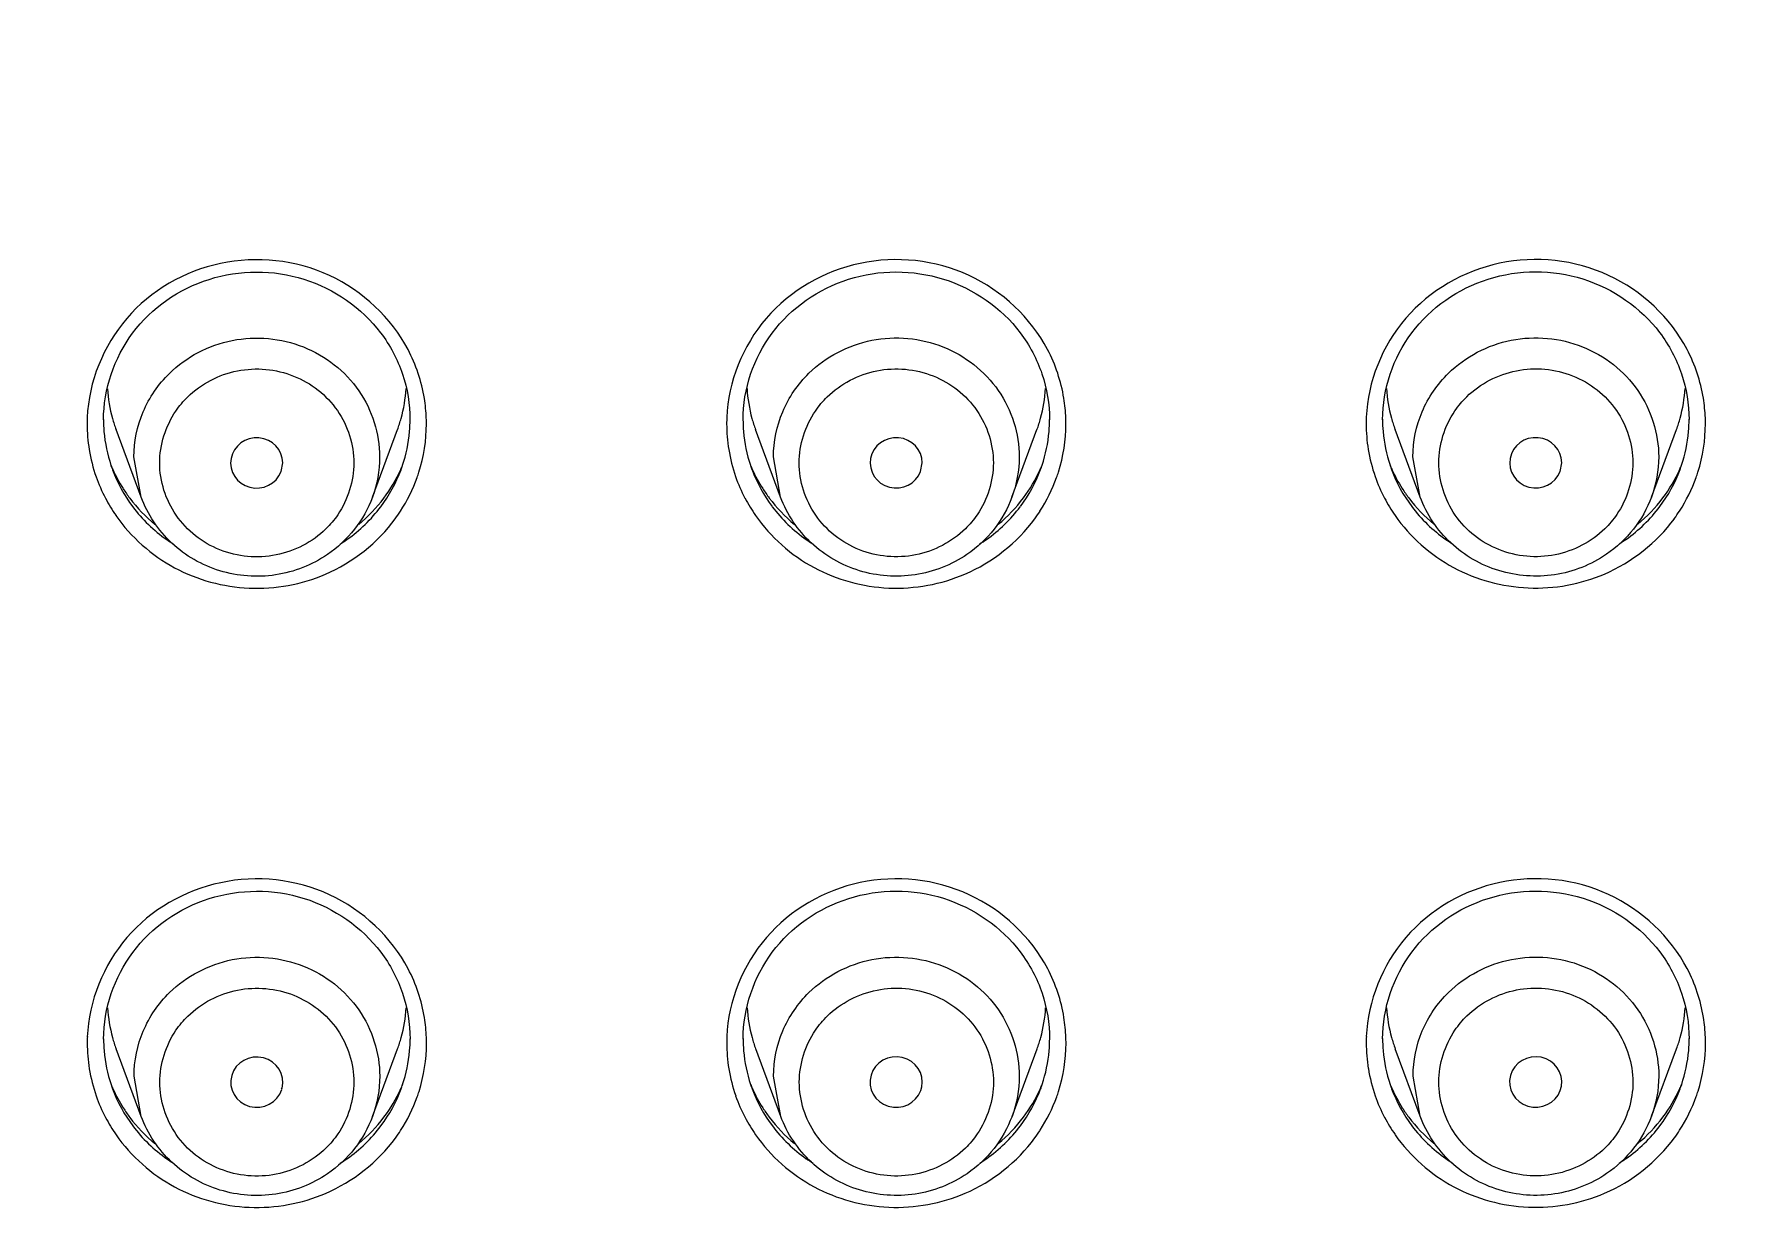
# Model space of a CAD drawing. Extents: x 4680 to 5808, y -3 to 824.
# Drawn here: x 5225.17 to 5244.88, y 532.68 to 546.37 of the extents above; entities that cross this region are included whole.
import ezdxf

# ---------------------------------------------------------------- set-up
doc = ezdxf.new("R2010")
doc.units = 0
doc.header["$LTSCALE"] = 4
doc.header["$MEASUREMENT"] = 0
for name, color, linetype in [('F3A55-R01_DXF_CONTINUOUS_LINE', 7, 'CONTINUOUS'), ('F3A55-R02_DXF_CONTINUOUS_LINE', 7, 'CONTINUOUS'), ('F3A55-R05_DXF_CONTINUOUS_LINE', 7, 'CONTINUOUS')]:
    doc.layers.add(name, color=color, linetype=linetype)

msp = doc.modelspace()

# ---------------------------------------------------------------- linework, layer by layer
at = {"layer": 'F3A55-R01_DXF_CONTINUOUS_LINE', "color": 9, "linetype": 'Continuous'}
for points, knots in [([(5208.603, 604.42), (5212.915, 603.719), (5221.405, 601.45), (5233.139, 595.564), (5243.376, 587.456), (5251.664, 577.468), (5257.642, 566.031), (5261.049, 553.636), (5261.733, 540.831), (5260.353, 532.385), (5259.226, 528.295)], [0, 0, 0, 0, 0.127243, 0.253926, 0.379839, 0.504913, 0.62922, 0.752956, 0.876436, 1, 1, 1, 1]), ([(5260.701, 541.59), (5260.702, 548.649), (5258.08, 562.95), (5246.804, 581.613), (5229.646, 595.364), (5215.659, 600.149), (5208.494, 601.312)], [0, 0, 0, 0, 0.246653, 0.495135, 0.746378, 1, 1, 1, 1]), ([(5136.653, 541.394), (5136.652, 545.286), (5137.446, 553.103), (5140.973, 564.353), (5146.701, 574.72), (5154.403, 583.801), (5163.787, 591.248), (5178.025, 598.619), (5198.143, 602.507), (5218.262, 598.624), (5232.504, 591.262), (5241.888, 583.814), (5249.597, 574.74), (5255.327, 564.374), (5258.858, 553.126), (5259.654, 545.309), (5259.654, 541.417)], [0, 0, 0, 0, 0.061575, 0.123304, 0.185315, 0.247693, 0.310467, 0.373601, 0.500005, 0.626397, 0.689539, 0.752312, 0.814687, 0.876699, 0.938429, 1, 1, 1, 1]), ([(5258.614, 543.436), (5258.44, 548.283), (5256.829, 557.997), (5250.79, 571.486), (5241.516, 583.112), (5233.571, 589.131), (5229.295, 591.616)], [0, 0, 0, 0, 0.247793, 0.496678, 0.747332, 1, 1, 1, 1]), ([(5225.799, 489.572), (5230.801, 492.071), (5240.126, 498.459), (5250.827, 511.473), (5257.376, 526.874), (5258.607, 537.96), (5258.416, 543.43)], [0, 0, 0, 0, 0.252968, 0.503673, 0.752384, 1, 1, 1, 1]), ([(5225.89, 489.351), (5230.913, 491.859), (5240.276, 498.274), (5251.015, 511.345), (5257.584, 526.812), (5258.811, 537.944), (5258.614, 543.436)], [0, 0, 0, 0, 0.252969, 0.503672, 0.752383, 1, 1, 1, 1]), ([(5259.655, 541.417), (5259.649, 535.999), (5258.107, 525.076), (5251.295, 509.985), (5240.55, 497.244), (5231.295, 490.973), (5226.346, 488.495)], [0, 0, 0, 0, 0.247599, 0.496353, 0.747078, 1, 1, 1, 1])]:
    msp.add_open_spline(points, degree=3, knots=knots, dxfattribs=at)
at = {"layer": 'F3A55-R02_DXF_CONTINUOUS_LINE', "color": 7, "linetype": 'Continuous'}
for p, q in [((5226.083, 541.327), (5226.083, 541.327)), ((5229.421, 541.327), (5229.421, 541.328)), ((5233.483, 541.329), (5233.483, 541.328)), ((5236.821, 541.328), (5236.821, 541.329)), ((5240.883, 541.33), (5240.883, 541.329)), ((5244.221, 541.329), (5244.221, 541.33)), ((5226.084, 534.163), (5226.084, 534.163)), ((5229.422, 534.163), (5229.422, 534.164)), ((5233.484, 534.164), (5233.484, 534.164)), ((5236.822, 534.164), (5236.822, 534.165)), ((5240.884, 534.165), (5240.884, 534.165)), ((5244.222, 534.165), (5244.222, 534.166))]:
    msp.add_line(p, q, dxfattribs=at)
at = {"layer": 'F3A55-R02_DXF_CONTINUOUS_LINE', "color": 9, "linetype": 'Continuous'}
for centre, radius, start, end in [((5227.869, 541.856), 1.846, 2.0953, 9.2557), ((5235.269, 541.857), 1.846, 2.0953, 9.2557), ((5242.669, 541.859), 1.846, 2.0953, 9.2557), ((5227.611, 541.857), 1.822, 177.6268, 180.006), ((5227.879, 541.857), 1.836, 0.009, 2.0923), ((5235.011, 541.858), 1.822, 177.6268, 180.006), ((5235.279, 541.858), 1.836, 0.009, 2.0923), ((5242.411, 541.859), 1.822, 177.6268, 180.006), ((5242.679, 541.859), 1.836, 0.009, 2.0923), ((5227.634, 541.857), 1.845, 180.0194, 189.2553), ((5227.857, 541.859), 1.858, 342.435, 359.9351), ((5235.034, 541.858), 1.845, 180.0194, 189.2553), ((5235.257, 541.86), 1.858, 342.435, 359.9351), ((5242.434, 541.859), 1.845, 180.0194, 189.2553), ((5242.657, 541.861), 1.858, 342.435, 359.9351), ((5227.642, 541.859), 1.853, 189.275, 199.2994), ((5235.042, 541.86), 1.853, 189.275, 199.2994), ((5242.442, 541.861), 1.853, 189.275, 199.2994), ((5227.682, 541.924), 1.707, 200.4686, 216.8922), ((5227.822, 541.924), 1.707, 323.1239, 339.5476), ((5227.87, 541.856), 1.845, 340.3658, 342.4037), ((5235.082, 541.925), 1.707, 200.4686, 216.8922), ((5235.222, 541.925), 1.707, 323.1239, 339.5476), ((5235.27, 541.857), 1.845, 340.3658, 342.4037), ((5242.482, 541.926), 1.707, 200.4686, 216.8922), ((5242.622, 541.926), 1.707, 323.1239, 339.5476), ((5242.67, 541.858), 1.845, 340.3658, 342.4037), ((5227.659, 541.866), 1.872, 199.3123, 207.6564), ((5227.836, 541.87), 1.881, 327.0777, 340.3225), ((5235.059, 541.867), 1.872, 199.3123, 207.6564), ((5235.236, 541.871), 1.881, 327.0777, 340.3225), ((5242.459, 541.868), 1.872, 199.3123, 207.6564), ((5242.636, 541.872), 1.881, 327.0777, 340.3225), ((5227.671, 541.873), 1.885, 207.6802, 214.8175), ((5235.071, 541.874), 1.885, 207.6802, 214.8175), ((5242.471, 541.875), 1.885, 207.6802, 214.8175), ((5227.83, 541.874), 1.889, 323.8226, 327.0761), ((5235.23, 541.875), 1.889, 323.8226, 327.0761), ((5242.63, 541.876), 1.889, 323.8226, 327.0761), ((5227.727, 541.966), 1.768, 234.8854, 237.9281), ((5227.777, 541.966), 1.768, 302.0781, 305.1307), ((5235.127, 541.967), 1.768, 234.8854, 237.9281), ((5235.177, 541.967), 1.768, 302.0781, 305.1307), ((5242.527, 541.968), 1.768, 234.8854, 237.9281), ((5242.577, 541.968), 1.768, 302.0781, 305.1307), ((5227.87, 534.692), 1.846, 2.0953, 9.2557), ((5235.27, 534.693), 1.846, 2.0953, 9.2557), ((5242.67, 534.694), 1.846, 2.0953, 9.2557), ((5227.612, 534.693), 1.822, 177.6268, 180.006), ((5227.635, 534.693), 1.845, 180.0194, 189.2553), ((5227.858, 534.695), 1.858, 342.435, 359.9351), ((5227.88, 534.693), 1.836, 0.009, 2.0923), ((5235.012, 534.694), 1.822, 177.6268, 180.006), ((5235.035, 534.694), 1.845, 180.0194, 189.2553), ((5235.258, 534.696), 1.858, 342.435, 359.9351), ((5235.28, 534.694), 1.836, 0.009, 2.0923), ((5242.412, 534.695), 1.822, 177.6268, 180.006), ((5242.435, 534.695), 1.845, 180.0194, 189.2553), ((5242.658, 534.697), 1.858, 342.435, 359.9351), ((5242.68, 534.695), 1.836, 0.009, 2.0923), ((5227.643, 534.695), 1.853, 189.275, 199.2994), ((5235.043, 534.696), 1.853, 189.275, 199.2994), ((5242.443, 534.697), 1.853, 189.275, 199.2994), ((5227.66, 534.701), 1.872, 199.3123, 207.6564), ((5227.683, 534.76), 1.707, 200.4686, 216.8922), ((5227.823, 534.76), 1.707, 323.1239, 339.5476), ((5227.837, 534.705), 1.881, 327.0777, 340.3225), ((5227.871, 534.692), 1.845, 340.3658, 342.4037), ((5235.06, 534.702), 1.872, 199.3123, 207.6564), ((5235.083, 534.761), 1.707, 200.4686, 216.8922), ((5235.223, 534.761), 1.707, 323.1239, 339.5476), ((5235.237, 534.707), 1.881, 327.0777, 340.3225), ((5235.271, 534.693), 1.845, 340.3658, 342.4037), ((5242.46, 534.703), 1.872, 199.3123, 207.6564), ((5242.483, 534.762), 1.707, 200.4686, 216.8922), ((5242.623, 534.762), 1.707, 323.1239, 339.5476), ((5242.637, 534.708), 1.881, 327.0777, 340.3225), ((5242.671, 534.694), 1.845, 340.3658, 342.4037), ((5227.672, 534.709), 1.885, 207.6802, 214.8175), ((5235.072, 534.71), 1.885, 207.6802, 214.8175), ((5242.472, 534.711), 1.885, 207.6802, 214.8175), ((5227.831, 534.71), 1.889, 323.8226, 327.0761), ((5235.231, 534.711), 1.889, 323.8226, 327.0761), ((5242.631, 534.712), 1.889, 323.8226, 327.0761), ((5227.728, 534.801), 1.768, 234.8854, 237.9281), ((5227.778, 534.802), 1.768, 302.0781, 305.1307), ((5235.128, 534.803), 1.768, 234.8854, 237.9281), ((5235.178, 534.803), 1.768, 302.0781, 305.1307), ((5242.528, 534.804), 1.768, 234.8854, 237.9281), ((5242.578, 534.804), 1.768, 302.0781, 305.1307)]:
    msp.add_arc(centre, radius, start, end, dxfattribs=at)
at = {"layer": 'F3A55-R02_DXF_CONTINUOUS_LINE', "color": 7, "linetype": 'Continuous'}
for centre, radius, start, end in [((5227.631, 541.909), 1.653, 180.0169, 184.9002), ((5227.873, 541.909), 1.653, 355.1159, 359.9993), ((5235.031, 541.91), 1.653, 180.0169, 184.9002), ((5235.273, 541.91), 1.653, 355.1159, 359.9993), ((5242.431, 541.911), 1.653, 180.0169, 184.9002), ((5242.673, 541.911), 1.653, 355.1159, 359.9993), ((5227.66, 541.912), 1.682, 184.9142, 198.5118), ((5227.844, 541.912), 1.682, 341.5044, 355.102), ((5235.06, 541.913), 1.682, 184.9142, 198.5118), ((5235.244, 541.913), 1.682, 341.5044, 355.102), ((5242.46, 541.914), 1.682, 184.9142, 198.5118), ((5242.644, 541.914), 1.682, 341.5044, 355.102), ((5227.645, 541.908), 1.667, 198.5403, 200.3725), ((5227.66, 542.039), 1.727, 202.5446, 204.2339), ((5227.676, 542.047), 1.744, 204.2467, 212.5574), ((5227.823, 542.05), 1.75, 323.1155, 335.7289), ((5227.844, 542.039), 1.727, 335.7594, 337.4716), ((5227.859, 541.908), 1.667, 339.6436, 341.4758), ((5235.045, 541.909), 1.667, 198.5403, 200.3725), ((5235.06, 542.04), 1.727, 202.5446, 204.2339), ((5235.076, 542.048), 1.744, 204.2467, 212.5574), ((5235.223, 542.051), 1.75, 323.1155, 335.7289), ((5235.244, 542.04), 1.727, 335.7594, 337.4716), ((5235.259, 541.909), 1.667, 339.6436, 341.4758), ((5242.445, 541.91), 1.667, 198.5403, 200.3725), ((5242.46, 542.041), 1.727, 202.5446, 204.2339), ((5242.476, 542.049), 1.744, 204.2467, 212.5574), ((5242.623, 542.052), 1.75, 323.1155, 335.7289), ((5242.644, 542.042), 1.727, 335.7594, 337.4716), ((5242.659, 541.91), 1.667, 339.6436, 341.4758), ((5227.682, 542.05), 1.751, 212.5558, 216.9072), ((5235.082, 542.052), 1.751, 212.5558, 216.9072), ((5242.482, 542.053), 1.751, 212.5558, 216.9072), ((5227.715, 542.078), 1.794, 216.9687, 230.461), ((5227.789, 542.078), 1.794, 309.5483, 323.0474), ((5235.115, 542.079), 1.794, 216.9687, 230.461), ((5235.189, 542.079), 1.794, 309.5483, 323.0474), ((5242.515, 542.08), 1.794, 216.9687, 230.461), ((5242.589, 542.08), 1.794, 309.5483, 323.0474), ((5227.632, 534.745), 1.653, 180.0169, 184.9002), ((5227.661, 534.747), 1.682, 184.9142, 198.5118), ((5227.845, 534.747), 1.682, 341.5044, 355.102), ((5227.874, 534.745), 1.653, 355.1159, 359.9993), ((5235.032, 534.746), 1.653, 180.0169, 184.9002), ((5235.061, 534.749), 1.682, 184.9142, 198.5118), ((5235.245, 534.749), 1.682, 341.5044, 355.102), ((5235.274, 534.746), 1.653, 355.1159, 359.9993), ((5242.432, 534.747), 1.653, 180.0169, 184.9002), ((5242.461, 534.75), 1.682, 184.9142, 198.5118), ((5242.645, 534.75), 1.682, 341.5044, 355.102), ((5242.674, 534.747), 1.653, 355.1159, 359.9993), ((5227.646, 534.744), 1.667, 198.5403, 200.3725), ((5227.661, 534.875), 1.727, 202.5446, 204.2339), ((5227.845, 534.875), 1.727, 335.7594, 337.4716), ((5227.86, 534.744), 1.667, 339.6436, 341.4758), ((5235.046, 534.745), 1.667, 198.5403, 200.3725), ((5235.061, 534.876), 1.727, 202.5446, 204.2339), ((5235.245, 534.876), 1.727, 335.7594, 337.4716), ((5235.26, 534.745), 1.667, 339.6436, 341.4758), ((5242.446, 534.746), 1.667, 198.5403, 200.3725), ((5242.461, 534.877), 1.727, 202.5446, 204.2339), ((5242.645, 534.877), 1.727, 335.7594, 337.4716), ((5242.66, 534.746), 1.667, 339.6436, 341.4758), ((5227.677, 534.883), 1.744, 204.2467, 212.5574), ((5227.824, 534.886), 1.75, 323.1155, 335.7289), ((5235.077, 534.884), 1.744, 204.2467, 212.5574), ((5235.224, 534.887), 1.75, 323.1155, 335.7289), ((5242.477, 534.885), 1.744, 204.2467, 212.5574), ((5242.624, 534.888), 1.75, 323.1155, 335.7289), ((5227.683, 534.886), 1.751, 212.5558, 216.9072), ((5227.716, 534.913), 1.794, 216.9687, 230.461), ((5227.79, 534.914), 1.794, 309.5483, 323.0474), ((5235.083, 534.887), 1.751, 212.5558, 216.9072), ((5235.116, 534.915), 1.794, 216.9687, 230.461), ((5235.19, 534.915), 1.794, 309.5483, 323.0474), ((5242.483, 534.888), 1.751, 212.5558, 216.9072), ((5242.516, 534.916), 1.794, 216.9687, 230.461), ((5242.59, 534.916), 1.794, 309.5483, 323.0474)]:
    msp.add_arc(centre, radius, start, end, dxfattribs=at)
at = {"layer": 'F3A55-R02_DXF_CONTINUOUS_LINE', "color": 9, "linetype": 'Continuous'}
for points, knots in [([(5257.231, 541.226), (5257.231, 544.965), (5256.466, 552.473), (5253.073, 563.278), (5247.568, 573.235), (5240.165, 581.954), (5231.151, 589.104), (5220.874, 594.414), (5209.733, 597.681), (5202.003, 598.415), (5198.144, 598.415)], [0, 0, 0, 0, 0.123011, 0.246323, 0.370202, 0.494815, 0.620217, 0.746344, 0.873021, 1, 1, 1, 1]), ([(5198.144, 597.99), (5201.976, 597.991), (5209.652, 597.262), (5220.714, 594.018), (5230.918, 588.746), (5239.868, 581.646), (5247.219, 572.988), (5252.685, 563.102), (5256.054, 552.373), (5256.814, 544.918), (5256.814, 541.205)], [0, 0, 0, 0, 0.126979, 0.253656, 0.379783, 0.505185, 0.629798, 0.753677, 0.876989, 1, 1, 1, 1]), ([(5229.503, 542.717), (5229.309, 543.086), (5228.644, 543.709), (5227.309, 543.85), (5226.145, 543.184), (5225.807, 542.343), (5225.79, 541.932)], [0, 0, 0, 0, 0.249381, 0.502551, 0.753689, 1, 1, 1, 1]), ([(5236.903, 542.718), (5236.709, 543.087), (5236.044, 543.71), (5234.709, 543.851), (5233.545, 543.185), (5233.207, 542.344), (5233.19, 541.933)], [0, 0, 0, 0, 0.249381, 0.502551, 0.753689, 1, 1, 1, 1]), ([(5244.303, 542.719), (5244.109, 543.088), (5243.444, 543.711), (5242.109, 543.852), (5240.945, 543.187), (5240.607, 542.345), (5240.59, 541.934)], [0, 0, 0, 0, 0.249381, 0.502551, 0.753689, 1, 1, 1, 1]), ([(5257.231, 541.226), (5257.232, 537.599), (5256.515, 530.318), (5253.325, 519.814), (5248.138, 510.083), (5241.146, 501.484), (5232.602, 494.325), (5222.817, 488.863), (5212.149, 485.292), (5204.696, 484.257), (5200.958, 484.085)], [0, 0, 0, 0, 0.123071, 0.246424, 0.370316, 0.49491, 0.620269, 0.746349, 0.872998, 1, 1, 1, 1]), ([(5256.814, 541.205), (5256.815, 537.609), (5256.104, 530.388), (5252.944, 519.969), (5247.807, 510.316), (5240.879, 501.783), (5232.414, 494.675), (5222.717, 489.246), (5212.142, 485.689), (5204.753, 484.65), (5201.046, 484.473)], [0, 0, 0, 0, 0.123073, 0.246428, 0.370321, 0.494914, 0.620272, 0.74635, 0.872998, 1, 1, 1, 1]), ([(5226.801, 540.194), (5227.064, 540.053), (5227.662, 539.889), (5228.272, 540.001), (5228.547, 540.119)], [0, 0, 0, 0, 0.499695, 1, 1, 1, 1]), ([(5234.201, 540.195), (5234.464, 540.054), (5235.062, 539.89), (5235.672, 540.002), (5235.947, 540.12)], [0, 0, 0, 0, 0.499695, 1, 1, 1, 1]), ([(5241.601, 540.196), (5241.864, 540.055), (5242.462, 539.891), (5243.072, 540.003), (5243.347, 540.121)], [0, 0, 0, 0, 0.499695, 1, 1, 1, 1]), ([(5229.504, 535.553), (5229.31, 535.921), (5228.645, 536.545), (5227.31, 536.686), (5226.146, 536.02), (5225.808, 535.179), (5225.791, 534.768)], [0, 0, 0, 0, 0.249381, 0.502551, 0.753689, 1, 1, 1, 1]), ([(5236.904, 535.554), (5236.71, 535.922), (5236.045, 536.546), (5234.71, 536.687), (5233.546, 536.021), (5233.208, 535.18), (5233.191, 534.769)], [0, 0, 0, 0, 0.249381, 0.502551, 0.753689, 1, 1, 1, 1]), ([(5244.304, 535.555), (5244.11, 535.924), (5243.445, 536.547), (5242.11, 536.688), (5240.946, 536.022), (5240.608, 535.181), (5240.591, 534.77)], [0, 0, 0, 0, 0.249381, 0.502551, 0.753689, 1, 1, 1, 1]), ([(5226.802, 533.03), (5227.065, 532.889), (5227.663, 532.725), (5228.273, 532.837), (5228.548, 532.955)], [0, 0, 0, 0, 0.499695, 1, 1, 1, 1]), ([(5234.202, 533.031), (5234.465, 532.89), (5235.063, 532.726), (5235.673, 532.838), (5235.948, 532.956)], [0, 0, 0, 0, 0.499695, 1, 1, 1, 1]), ([(5241.602, 533.032), (5241.865, 532.891), (5242.463, 532.727), (5243.073, 532.839), (5243.348, 532.957)], [0, 0, 0, 0, 0.499695, 1, 1, 1, 1]), ([(5250.62, 532.908), (5250.104, 530.071), (5248.574, 524.465), (5244.871, 516.565), (5239.858, 509.373), (5231.62, 500.998), (5218.792, 493.244), (5207.044, 490.677), (5201.139, 490.356)], [0, 0, 0, 0, 0.123276, 0.246976, 0.37126, 0.496205, 0.747178, 1, 1, 1, 1])]:
    msp.add_open_spline(points, degree=3, knots=knots, dxfattribs=at)
at = {"layer": 'F3A55-R02_DXF_CONTINUOUS_LINE', "color": 7, "linetype": 'Continuous'}
for points, knots in [([(5240.779, 541.906), (5240.779, 542.259), (5241.026, 542.992), (5241.972, 543.643), (5243.125, 543.648), (5243.768, 543.202), (5243.985, 542.914)], [0, 0, 0, 0, 0.245001, 0.49554, 0.749435, 1, 1, 1, 1]), ([(5225.979, 541.904), (5225.979, 542.257), (5226.226, 542.99), (5227.172, 543.64), (5228.325, 543.646), (5228.968, 543.2), (5229.185, 542.912)], [0, 0, 0, 0, 0.245001, 0.49554, 0.749435, 1, 1, 1, 1]), ([(5233.379, 541.905), (5233.379, 542.258), (5233.626, 542.991), (5234.572, 543.641), (5235.725, 543.647), (5236.368, 543.201), (5236.585, 542.913)], [0, 0, 0, 0, 0.245001, 0.49554, 0.749435, 1, 1, 1, 1]), ([(5200.612, 483.401), (5204.426, 483.552), (5212.034, 484.563), (5222.935, 488.151), (5232.941, 493.68), (5241.683, 500.952), (5248.842, 509.706), (5254.154, 519.623), (5257.422, 530.338), (5258.157, 537.768), (5258.156, 541.468)], [0, 0, 0, 0, 0.126971, 0.253597, 0.379663, 0.505021, 0.629623, 0.75353, 0.876905, 1, 1, 1, 1]), ([(5225.98, 534.74), (5225.98, 535.093), (5226.227, 535.825), (5227.173, 536.476), (5228.326, 536.482), (5228.969, 536.035), (5229.186, 535.747)], [0, 0, 0, 0, 0.245001, 0.49554, 0.749435, 1, 1, 1, 1]), ([(5233.38, 534.741), (5233.38, 535.094), (5233.627, 535.827), (5234.573, 536.477), (5235.726, 536.483), (5236.369, 536.036), (5236.586, 535.749)], [0, 0, 0, 0, 0.245001, 0.49554, 0.749435, 1, 1, 1, 1]), ([(5240.78, 534.742), (5240.78, 535.095), (5241.027, 535.828), (5241.973, 536.478), (5243.126, 536.484), (5243.769, 536.037), (5243.986, 535.75)], [0, 0, 0, 0, 0.245001, 0.49554, 0.749435, 1, 1, 1, 1])]:
    msp.add_open_spline(points, degree=3, knots=knots, dxfattribs=at)
for points in [[(5229.185, 542.912), (5229.294, 542.768), (5229.38, 542.605), (5229.438, 542.434)], [(5236.585, 542.913), (5236.694, 542.769), (5236.78, 542.606), (5236.838, 542.435)], [(5243.985, 542.914), (5244.094, 542.77), (5244.18, 542.607), (5244.238, 542.437)], [(5229.438, 542.434), (5229.495, 542.265), (5229.525, 542.084), (5229.525, 541.905)], [(5236.838, 542.435), (5236.895, 542.266), (5236.925, 542.085), (5236.925, 541.906)], [(5244.238, 542.437), (5244.295, 542.267), (5244.325, 542.086), (5244.325, 541.907)], [(5229.186, 535.747), (5229.295, 535.604), (5229.381, 535.441), (5229.439, 535.27)], [(5236.586, 535.749), (5236.695, 535.605), (5236.781, 535.442), (5236.839, 535.271)], [(5243.986, 535.75), (5244.095, 535.606), (5244.181, 535.443), (5244.239, 535.272)], [(5229.439, 535.27), (5229.496, 535.101), (5229.526, 534.919), (5229.526, 534.74)], [(5236.839, 535.271), (5236.896, 535.102), (5236.926, 534.92), (5236.926, 534.742)], [(5244.239, 535.272), (5244.296, 535.103), (5244.326, 534.922), (5244.326, 534.743)]]:
    msp.add_open_spline(points, degree=3, dxfattribs=at)
at = {"layer": 'F3A55-R02_DXF_CONTINUOUS_LINE', "color": 9, "linetype": 'Continuous'}
for points in [[(5229.691, 542.153), (5229.659, 542.349), (5229.595, 542.541), (5229.503, 542.717)], [(5237.091, 542.154), (5237.059, 542.35), (5236.995, 542.542), (5236.903, 542.718)], [(5244.491, 542.155), (5244.459, 542.351), (5244.395, 542.544), (5244.303, 542.719)], [(5226.317, 540.899), (5226.426, 540.753), (5226.561, 540.624), (5226.71, 540.519)], [(5228.795, 540.519), (5228.944, 540.624), (5229.078, 540.754), (5229.187, 540.899)], [(5233.717, 540.9), (5233.826, 540.754), (5233.961, 540.625), (5234.11, 540.52)], [(5236.195, 540.52), (5236.344, 540.625), (5236.478, 540.755), (5236.587, 540.9)], [(5241.117, 540.901), (5241.226, 540.755), (5241.361, 540.626), (5241.51, 540.521)], [(5243.595, 540.521), (5243.744, 540.626), (5243.878, 540.756), (5243.987, 540.901)], [(5226.123, 540.796), (5226.296, 540.548), (5226.535, 540.337), (5226.801, 540.194)], [(5228.547, 540.119), (5228.863, 540.254), (5229.152, 540.482), (5229.355, 540.759)], [(5233.523, 540.797), (5233.696, 540.549), (5233.935, 540.338), (5234.201, 540.195)], [(5235.947, 540.12), (5236.263, 540.256), (5236.552, 540.483), (5236.755, 540.76)], [(5240.923, 540.798), (5241.096, 540.55), (5241.335, 540.339), (5241.601, 540.196)], [(5243.347, 540.121), (5243.663, 540.257), (5243.952, 540.484), (5244.155, 540.761)], [(5229.692, 534.989), (5229.66, 535.185), (5229.596, 535.377), (5229.504, 535.553)], [(5237.092, 534.99), (5237.06, 535.186), (5236.996, 535.378), (5236.904, 535.554)], [(5244.492, 534.991), (5244.46, 535.187), (5244.396, 535.379), (5244.304, 535.555)], [(5226.124, 533.632), (5226.297, 533.384), (5226.536, 533.173), (5226.802, 533.03)], [(5226.318, 533.735), (5226.427, 533.589), (5226.562, 533.46), (5226.711, 533.355)], [(5228.796, 533.355), (5228.945, 533.46), (5229.079, 533.59), (5229.188, 533.735)], [(5233.524, 533.633), (5233.697, 533.385), (5233.936, 533.174), (5234.202, 533.031)], [(5233.718, 533.736), (5233.827, 533.59), (5233.962, 533.461), (5234.111, 533.356)], [(5236.196, 533.356), (5236.345, 533.461), (5236.479, 533.591), (5236.588, 533.736)], [(5240.924, 533.634), (5241.097, 533.386), (5241.336, 533.175), (5241.602, 533.032)], [(5241.118, 533.737), (5241.227, 533.591), (5241.362, 533.462), (5241.511, 533.357)], [(5243.348, 532.957), (5243.664, 533.092), (5243.953, 533.32), (5244.156, 533.597)], [(5243.596, 533.357), (5243.745, 533.462), (5243.879, 533.592), (5243.988, 533.737)], [(5228.548, 532.955), (5228.864, 533.09), (5229.153, 533.318), (5229.356, 533.595)], [(5235.948, 532.956), (5236.264, 533.091), (5236.553, 533.319), (5236.756, 533.596)]]:
    msp.add_open_spline(points, degree=3, dxfattribs=at)
at = {"layer": 'F3A55-R05_DXF_CONTINUOUS_LINE', "color": 7, "linetype": 'Continuous'}
for p, q in [((5226.414, 541.009), (5226.124, 541.791)), ((5229.09, 541.009), (5229.38, 541.791)), ((5233.814, 541.01), (5233.524, 541.792)), ((5236.49, 541.01), (5236.78, 541.792)), ((5241.214, 541.011), (5240.924, 541.793)), ((5243.89, 541.011), (5244.18, 541.793)), ((5228.034, 541.306), (5228.052, 541.406)), ((5235.433, 541.307), (5235.452, 541.407)), ((5242.833, 541.307), (5242.852, 541.408)), ((5226.415, 533.845), (5226.125, 534.627)), ((5229.091, 533.845), (5229.381, 534.627)), ((5233.815, 533.846), (5233.525, 534.628)), ((5236.491, 533.846), (5236.781, 534.628)), ((5241.215, 533.847), (5240.925, 534.629)), ((5243.891, 533.847), (5244.181, 534.629)), ((5242.835, 534.145), (5242.849, 534.196)), ((5228.04, 534.159), (5228.044, 534.171)), ((5235.435, 534.144), (5235.448, 534.186))]:
    msp.add_line(p, q, dxfattribs=at)
at = {"layer": 'F3A55-R05_DXF_CONTINUOUS_LINE', "color": 9, "linetype": 'Continuous'}
for p, q in [((5226.414, 541.009), (5226.331, 541.475)), ((5233.814, 541.01), (5233.731, 541.476)), ((5241.214, 541.011), (5241.131, 541.477)), ((5226.415, 533.845), (5226.332, 534.31)), ((5233.815, 533.846), (5233.732, 534.311)), ((5241.215, 533.847), (5241.132, 534.312))]:
    msp.add_line(p, q, dxfattribs=at)
at = {"layer": 'F3A55-R05_DXF_CONTINUOUS_LINE', "color": 7, "linetype": 'Continuous'}
for centre, radius, start, end in [((5235.243, 542.361), 1.639, 344.4804, 356.6962), ((5242.461, 542.362), 1.639, 183.3182, 195.5358), ((5242.643, 542.363), 1.639, 344.4804, 356.6962), ((5227.661, 542.36), 1.639, 183.3182, 195.5358), ((5227.843, 542.36), 1.639, 344.4804, 356.6962), ((5235.061, 542.361), 1.639, 183.3182, 195.5358), ((5227.65, 542.357), 1.627, 195.5407, 200.3712), ((5227.854, 542.357), 1.628, 339.6486, 344.475), ((5235.05, 542.358), 1.628, 195.5417, 200.3679), ((5235.254, 542.358), 1.628, 339.6486, 344.475), ((5242.45, 542.36), 1.628, 195.5417, 200.3679), ((5242.654, 542.36), 1.628, 339.6486, 344.475), ((5227.662, 535.196), 1.639, 183.3182, 195.5358), ((5227.844, 535.196), 1.639, 344.4804, 356.6962), ((5235.062, 535.197), 1.639, 183.3182, 195.5358), ((5235.244, 535.197), 1.639, 344.4804, 356.6962), ((5242.462, 535.198), 1.639, 183.3182, 195.5358), ((5242.644, 535.198), 1.639, 344.4804, 356.6962), ((5227.651, 535.193), 1.628, 195.5417, 200.3679), ((5227.855, 535.193), 1.628, 339.6486, 344.475), ((5235.051, 535.194), 1.628, 195.5417, 200.3679), ((5235.255, 535.194), 1.628, 339.6486, 344.475), ((5242.451, 535.195), 1.628, 195.5417, 200.3679), ((5242.655, 535.195), 1.628, 339.6486, 344.475)]:
    msp.add_arc(centre, radius, start, end, dxfattribs=at)
for centre, major_axis, ratio, start_param, end_param in [((5227.751, 541.406), (0.301, 0), 0.967873, 0, 5.932267), ((5235.151, 541.407), (0.301, 0), 0.967741, 0, 5.930943), ((5242.551, 541.408), (0.301, 0), 0.967616, 0, 5.929872), ((5227.752, 534.242), (0.301, -0.001), 0.967659, -0.240944, 5.996405), ((5235.151, 534.243), (0.302, -0.001), 0.967367, -0.192375, 5.941353), ((5242.551, 534.244), (0.302, -0.002), 0.96701, -0.159179, 5.940869)]:
    msp.add_ellipse(centre, major_axis=major_axis, ratio=ratio, start_param=start_param, end_param=end_param, dxfattribs=at)
at = {"layer": 'F3A55-R05_DXF_CONTINUOUS_LINE', "color": 9, "linetype": 'Continuous'}
for points, knots in [([(5226.741, 542.442), (5226.936, 542.633), (5227.456, 542.905), (5228.318, 542.824), (5228.999, 542.296), (5229.174, 541.743), (5229.174, 541.475)], [0, 0, 0, 0, 0.251321, 0.504345, 0.754245, 1, 1, 1, 1]), ([(5234.141, 542.443), (5234.336, 542.635), (5234.856, 542.906), (5235.718, 542.826), (5236.399, 542.297), (5236.574, 541.744), (5236.574, 541.476)], [0, 0, 0, 0, 0.251321, 0.504345, 0.754245, 1, 1, 1, 1]), ([(5241.541, 542.444), (5241.736, 542.636), (5242.256, 542.907), (5243.118, 542.827), (5243.799, 542.298), (5243.974, 541.745), (5243.974, 541.477)], [0, 0, 0, 0, 0.251321, 0.504345, 0.754245, 1, 1, 1, 1]), ([(5226.953, 542.17), (5227.108, 542.321), (5227.518, 542.536), (5228.199, 542.472), (5228.737, 542.055), (5228.875, 541.618), (5228.875, 541.406)], [0, 0, 0, 0, 0.251337, 0.504345, 0.754229, 1, 1, 1, 1]), ([(5234.353, 542.171), (5234.508, 542.322), (5234.918, 542.537), (5235.599, 542.473), (5236.137, 542.056), (5236.275, 541.619), (5236.275, 541.407)], [0, 0, 0, 0, 0.251337, 0.504345, 0.754229, 1, 1, 1, 1]), ([(5241.753, 542.172), (5241.908, 542.323), (5242.318, 542.538), (5242.999, 542.474), (5243.537, 542.057), (5243.675, 541.62), (5243.675, 541.408)], [0, 0, 0, 0, 0.251337, 0.504345, 0.754229, 1, 1, 1, 1]), ([(5226.331, 541.475), (5226.331, 541.652), (5226.404, 542.013), (5226.613, 542.316), (5226.741, 542.442)], [0, 0, 0, 0, 0.497793, 1, 1, 1, 1]), ([(5233.731, 541.476), (5233.731, 541.653), (5233.804, 542.014), (5234.013, 542.317), (5234.141, 542.443)], [0, 0, 0, 0, 0.497793, 1, 1, 1, 1]), ([(5241.131, 541.477), (5241.131, 541.654), (5241.204, 542.015), (5241.413, 542.318), (5241.541, 542.444)], [0, 0, 0, 0, 0.497793, 1, 1, 1, 1]), ([(5226.629, 541.406), (5226.629, 541.615), (5226.721, 541.905), (5226.902, 542.12), (5226.953, 542.17)], [0, 0, 0, 0, 0.745726, 1, 1, 1, 1]), ([(5234.029, 541.407), (5234.029, 541.616), (5234.121, 541.906), (5234.302, 542.121), (5234.353, 542.171)], [0, 0, 0, 0, 0.745726, 1, 1, 1, 1]), ([(5241.429, 541.408), (5241.429, 541.617), (5241.521, 541.907), (5241.702, 542.122), (5241.753, 542.172)], [0, 0, 0, 0, 0.745726, 1, 1, 1, 1]), ([(5228.551, 540.642), (5228.396, 540.491), (5227.986, 540.277), (5227.305, 540.34), (5226.767, 540.758), (5226.629, 541.195), (5226.629, 541.406)], [0, 0, 0, 0, 0.251337, 0.504345, 0.754229, 1, 1, 1, 1]), ([(5228.875, 541.406), (5228.875, 541.197), (5228.784, 540.907), (5228.602, 540.692), (5228.551, 540.642)], [0, 0, 0, 0, 0.745726, 1, 1, 1, 1]), ([(5235.951, 540.644), (5235.796, 540.492), (5235.386, 540.278), (5234.705, 540.341), (5234.167, 540.759), (5234.029, 541.196), (5234.029, 541.407)], [0, 0, 0, 0, 0.251337, 0.504345, 0.754229, 1, 1, 1, 1]), ([(5236.275, 541.407), (5236.275, 541.198), (5236.184, 540.908), (5236.002, 540.693), (5235.951, 540.644)], [0, 0, 0, 0, 0.745726, 1, 1, 1, 1]), ([(5243.351, 540.645), (5243.196, 540.493), (5242.786, 540.279), (5242.105, 540.342), (5241.567, 540.76), (5241.429, 541.197), (5241.429, 541.408)], [0, 0, 0, 0, 0.251337, 0.504345, 0.754229, 1, 1, 1, 1]), ([(5243.675, 541.408), (5243.675, 541.199), (5243.584, 540.91), (5243.402, 540.695), (5243.351, 540.645)], [0, 0, 0, 0, 0.745726, 1, 1, 1, 1]), ([(5226.742, 535.278), (5226.937, 535.469), (5227.457, 535.741), (5228.319, 535.66), (5229, 535.132), (5229.175, 534.578), (5229.175, 534.311)], [0, 0, 0, 0, 0.251321, 0.504345, 0.754245, 1, 1, 1, 1]), ([(5234.142, 535.279), (5234.337, 535.47), (5234.857, 535.742), (5235.719, 535.661), (5236.4, 535.133), (5236.575, 534.58), (5236.575, 534.312)], [0, 0, 0, 0, 0.251321, 0.504345, 0.754245, 1, 1, 1, 1]), ([(5241.542, 535.28), (5241.737, 535.471), (5242.257, 535.743), (5243.119, 535.662), (5243.8, 535.134), (5243.975, 534.581), (5243.975, 534.313)], [0, 0, 0, 0, 0.251321, 0.504345, 0.754245, 1, 1, 1, 1]), ([(5226.332, 534.31), (5226.332, 534.488), (5226.405, 534.849), (5226.614, 535.152), (5226.742, 535.278)], [0, 0, 0, 0, 0.497793, 1, 1, 1, 1]), ([(5226.954, 535.006), (5227.109, 535.157), (5227.519, 535.371), (5228.2, 535.308), (5228.738, 534.89), (5228.876, 534.454), (5228.876, 534.242)], [0, 0, 0, 0, 0.251337, 0.504345, 0.754229, 1, 1, 1, 1]), ([(5233.732, 534.311), (5233.732, 534.489), (5233.805, 534.85), (5234.014, 535.153), (5234.142, 535.279)], [0, 0, 0, 0, 0.497793, 1, 1, 1, 1]), ([(5234.354, 535.007), (5234.509, 535.158), (5234.919, 535.372), (5235.6, 535.309), (5236.138, 534.891), (5236.276, 534.455), (5236.276, 534.243)], [0, 0, 0, 0, 0.251337, 0.504345, 0.754229, 1, 1, 1, 1]), ([(5241.132, 534.312), (5241.132, 534.49), (5241.205, 534.851), (5241.414, 535.154), (5241.542, 535.28)], [0, 0, 0, 0, 0.497793, 1, 1, 1, 1]), ([(5241.754, 535.008), (5241.909, 535.159), (5242.319, 535.373), (5243, 535.31), (5243.538, 534.892), (5243.676, 534.456), (5243.676, 534.244)], [0, 0, 0, 0, 0.251337, 0.504345, 0.754229, 1, 1, 1, 1]), ([(5226.63, 534.242), (5226.63, 534.451), (5226.722, 534.741), (5226.903, 534.956), (5226.954, 535.006)], [0, 0, 0, 0, 0.745726, 1, 1, 1, 1]), ([(5234.03, 534.243), (5234.03, 534.452), (5234.122, 534.742), (5234.303, 534.957), (5234.354, 535.007)], [0, 0, 0, 0, 0.745726, 1, 1, 1, 1]), ([(5241.43, 534.244), (5241.43, 534.453), (5241.522, 534.743), (5241.703, 534.958), (5241.754, 535.008)], [0, 0, 0, 0, 0.745726, 1, 1, 1, 1]), ([(5228.552, 533.478), (5228.397, 533.327), (5227.987, 533.112), (5227.306, 533.176), (5226.768, 533.593), (5226.63, 534.03), (5226.63, 534.242)], [0, 0, 0, 0, 0.251337, 0.504345, 0.754229, 1, 1, 1, 1]), ([(5228.876, 534.242), (5228.876, 534.033), (5228.785, 533.743), (5228.603, 533.528), (5228.552, 533.478)], [0, 0, 0, 0, 0.745726, 1, 1, 1, 1]), ([(5235.952, 533.479), (5235.797, 533.328), (5235.387, 533.113), (5234.706, 533.177), (5234.168, 533.594), (5234.03, 534.031), (5234.03, 534.243)], [0, 0, 0, 0, 0.251337, 0.504345, 0.754229, 1, 1, 1, 1]), ([(5236.276, 534.243), (5236.276, 534.034), (5236.185, 533.744), (5236.003, 533.529), (5235.952, 533.479)], [0, 0, 0, 0, 0.745726, 1, 1, 1, 1]), ([(5243.352, 533.48), (5243.197, 533.329), (5242.787, 533.115), (5242.106, 533.178), (5241.568, 533.596), (5241.43, 534.032), (5241.43, 534.244)], [0, 0, 0, 0, 0.251337, 0.504345, 0.754229, 1, 1, 1, 1]), ([(5243.676, 534.244), (5243.676, 534.035), (5243.585, 533.745), (5243.403, 533.53), (5243.352, 533.48)], [0, 0, 0, 0, 0.745726, 1, 1, 1, 1])]:
    msp.add_open_spline(points, degree=3, knots=knots, dxfattribs=at)
for points in [[(5229.174, 541.475), (5229.174, 541.317), (5229.145, 541.157), (5229.09, 541.009)], [(5236.574, 541.476), (5236.574, 541.318), (5236.545, 541.158), (5236.49, 541.01)], [(5243.974, 541.477), (5243.974, 541.319), (5243.945, 541.159), (5243.89, 541.011)], [(5229.175, 534.311), (5229.175, 534.153), (5229.146, 533.993), (5229.091, 533.845)], [(5236.575, 534.312), (5236.575, 534.154), (5236.546, 533.994), (5236.491, 533.846)], [(5243.975, 534.313), (5243.975, 534.155), (5243.946, 533.995), (5243.891, 533.847)]]:
    msp.add_open_spline(points, degree=3, dxfattribs=at)
at = {"layer": 'F3A55-R05_DXF_CONTINUOUS_LINE', "color": 7, "linetype": 'Continuous'}
for points in [[(5228.57, 540.346), (5228.393, 540.225), (5227.976, 540.062), (5227.312, 540.111), (5226.736, 540.44), (5226.488, 540.81), (5226.414, 541.009)], [(5235.97, 540.347), (5235.793, 540.226), (5235.376, 540.063), (5234.712, 540.112), (5234.136, 540.441), (5233.888, 540.811), (5233.814, 541.01)], [(5243.37, 540.349), (5243.193, 540.227), (5242.776, 540.064), (5242.112, 540.113), (5241.536, 540.442), (5241.288, 540.812), (5241.214, 541.011)], [(5228.571, 533.182), (5228.394, 533.061), (5227.977, 532.897), (5227.313, 532.947), (5226.737, 533.276), (5226.489, 533.646), (5226.415, 533.845)], [(5235.971, 533.183), (5235.794, 533.062), (5235.377, 532.898), (5234.713, 532.948), (5234.137, 533.277), (5233.889, 533.647), (5233.815, 533.846)], [(5243.371, 533.184), (5243.194, 533.063), (5242.777, 532.899), (5242.113, 532.949), (5241.537, 533.278), (5241.289, 533.648), (5241.215, 533.847)]]:
    msp.add_open_spline(points, degree=3, knots=[0, 0, 0, 0, 0.250689, 0.502054, 0.752115, 1, 1, 1, 1], dxfattribs=at)
for points in [[(5229.09, 541.009), (5229.041, 540.877), (5228.97, 540.751), (5228.883, 540.639)], [(5236.49, 541.01), (5236.441, 540.878), (5236.37, 540.752), (5236.283, 540.64)], [(5243.89, 541.011), (5243.841, 540.879), (5243.77, 540.753), (5243.683, 540.641)], [(5228.883, 540.639), (5228.795, 540.527), (5228.688, 540.427), (5228.57, 540.346)], [(5236.283, 540.64), (5236.195, 540.528), (5236.088, 540.428), (5235.97, 540.347)], [(5243.683, 540.641), (5243.595, 540.529), (5243.488, 540.429), (5243.37, 540.349)], [(5229.091, 533.845), (5229.042, 533.713), (5228.971, 533.586), (5228.884, 533.475)], [(5236.491, 533.846), (5236.442, 533.714), (5236.371, 533.587), (5236.284, 533.476)], [(5243.891, 533.847), (5243.842, 533.715), (5243.771, 533.589), (5243.684, 533.477)], [(5228.884, 533.475), (5228.796, 533.363), (5228.689, 533.263), (5228.571, 533.182)], [(5236.284, 533.476), (5236.196, 533.364), (5236.089, 533.264), (5235.971, 533.183)], [(5243.684, 533.477), (5243.596, 533.365), (5243.489, 533.265), (5243.371, 533.184)]]:
    msp.add_open_spline(points, degree=3, dxfattribs=at)

doc.saveas('drawing.dxf')
